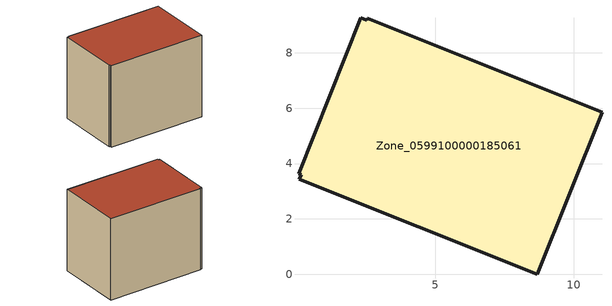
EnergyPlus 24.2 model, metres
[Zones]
Zone_0599100000185061
 floor ground (C_G): 0.16,3.59 0.06,3.63 2.32,9.27 2.53,9.19 2.55,9.24 11.03,5.86 8.69,0 0.1,3.44 z0.44
 wall outside (C_F): 11.03,5.86 2.55,9.24 2.53,9.19 2.32,9.27 0.06,3.63 0.16,3.59 0.1,3.44 8.69,0 11.03,5.86 z0.44:8.13
 roof outside (C_R): 0.06,3.63 0.16,3.59 0.1,3.44 8.69,0 11.03,5.86 2.55,9.24 2.53,9.19 2.32,9.27 z8.13
[BUILDING]
Pand.0599100000185061: North Axis=0; Terrain=City; Loads Convergence Tolerance Value=0.04; Temperature Convergence Tolerance Value=0.4; Solar Distribution=FullExterior; Maximum Number of Warmup Days=25; Minimum Number of Warmup Days=1
[Site:Location]
Rotterdam.The.Hague.AP_ZH_NLD Design_Conditions: Latitude=51.96; Longitude=4.45; Time Zone=1; Elevation=-4.5
[SITE:GROUNDTEMPERATURE:BUILDINGSURFACE]
18, 18, 18, 18, 18, 18, 18, 18, 18, 18, 18, 18
[MATERIAL] Thermal Absorptance=0.9; Solar Absorptance=0.7; Visible Absorptance=0.7
Name | Roughness | Thickness | Conductivity | Density | Specific Heat
G.TC.1965-1974 | MediumSmooth | 0.15 | 0.882353 | 540 | 1210
F.TC.1965-1974 | Rough | 0.3 | 0.697674 | 1920 | 840
R.TC.1965-1974 | MediumRough | 0.2 | 0.232558 | 1500 | 1000
[CONSTRUCTION]
C_G: G.TC.1965-1974
C_F: F.TC.1965-1974
C_R: R.TC.1965-1974
[ZONE]
Zone_0599100000185061: Type=1; Multiplier=1; Ceiling Height=Autocalculate; Volume=Autocalculate; Floor Area=autocalculate; Part of Total Floor Area=Yes
[ZONEINFILTRATION:DESIGNFLOWRATE]
Infil_Zone_0599100000185061: Zone or ZoneList or Space or SpaceList=Zone_0599100000185061; Schedule=AlwaysOn; Design Flow Rate Calculation Method=Flow/Area; Flow Rate per Floor Area=0.003; Constant Term Coefficient=1; Temperature Term Coefficient=0; Velocity Term Coefficient=0; Velocity Squared Term Coefficient=0
[HVACTEMPLATE:ZONE:IDEALLOADSAIRSYSTEM]
Zone_0599100000185061: Maximum Heating Supply Air Temperature=50; Minimum Cooling Supply Air Temperature=13; Maximum Heating Supply Air Humidity Ratio=0.0156; Minimum Cooling Supply Air Humidity Ratio=0.0077; Heating Limit=NoLimit; Cooling Limit=NoLimit; Dehumidification Control Type=ConstantSensibleHeatRatio; Cooling Sensible Heat Ratio=0.7; Dehumidification Setpoint=60; Humidification Control Type=None; Humidification Setpoint=30; Outdoor Air Method=None; Outdoor Air Flow Rate per Person=0.00944; Outdoor Air Flow Rate per Zone Floor Area=0; Outdoor Air Flow Rate per Zone=0; Demand Controlled Ventilation Type=None; Outdoor Air Economizer Type=NoEconomizer; Heat Recovery Type=None; Sensible Heat Recovery Effectiveness=0.7; Latent Heat Recovery Effectiveness=0.65
[ZONECONTROL:THERMOSTAT]
ThermostatControl_Zone_0599100000185061: Zone or ZoneList=Zone_0599100000185061; Control Type Schedule=DualSetpointControlType; Control 1=Thermostat_Zone_0599100000185061; Temperature Difference Between Cutout And Setpoint=0
[THERMOSTATSETPOINT:DUALSETPOINT]
Thermostat_Zone_0599100000185061: Heating Setpoint Temperature Schedule=HeatingSetpoint_Zone_0599100000185061; Cooling Setpoint Temperature Schedule=CoolingSetpoint_Zone_0599100000185061
[SCHEDULE:COMPACT]
HeatingSetpoint_Zone_0599100000185061: Through: 12/31, For: AllDays, Until: 24:00, 21
CoolingSetpoint_Zone_0599100000185061: Through: 12/31, For: AllDays, Until: 24:00, 24
DualSetpointControlType: Through: 12/31, For: AllDays, Until: 24:00, 4
AlwaysOn: Through: 12/31, For: AllDays, Until: 24:00, 1
